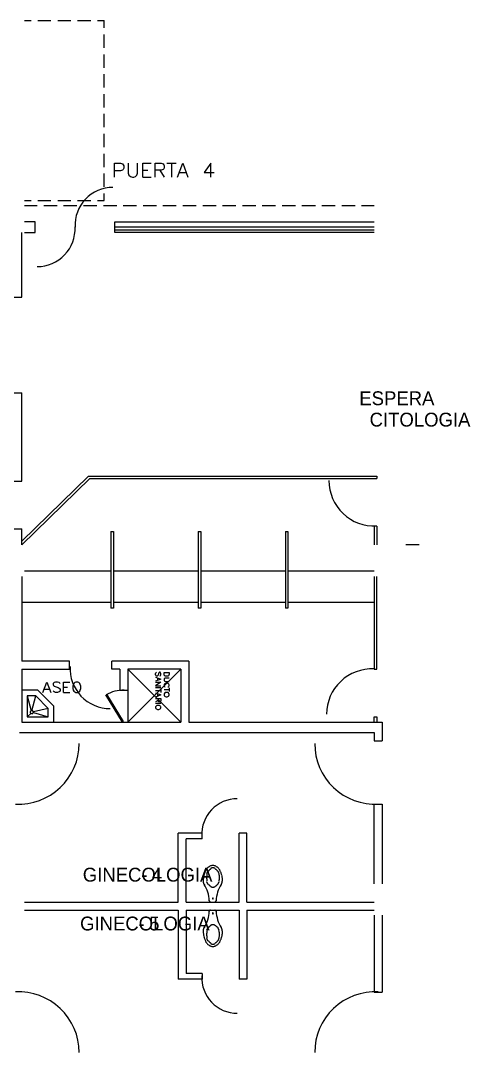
# Model space of a CAD drawing. Header units: metres. Extents: x 0 to 61, y 0 to 90.7.
# Drawn here: x 50.95 to 57.44, y 66.32 to 81.23 of the extents above; entities that cross this region are included whole.
import ezdxf

# ---------------------------------------------------------------- set-up
doc = ezdxf.new("R2010")
doc.units = ezdxf.units.M
for name, color, linetype in [('MURO_REAL', 7, 'Continuous'), ('PUERTA_REAL', 7, 'Continuous'), ('ROTULO_REAL', 7, 'Continuous')]:
    doc.layers.add(name, color=color, linetype=linetype)

msp = doc.modelspace()

# ---------------------------------------------------------------- linework, layer by layer
at = {"layer": 'MURO_REAL'}
for p, q in [((51.002, 81.228), (51.1, 81.228)), ((51.193, 81.228), (51.384, 81.228)), ((51.482, 81.228), (51.673, 81.228)), ((51.767, 81.228), (51.958, 81.228)), ((52.056, 81.228), (52.153, 81.228)), ((52.153, 81.125), (52.153, 81.228)), ((52.153, 80.836), (52.153, 81.027)), ((52.153, 80.547), (52.153, 80.738)), ((52.153, 80.263), (52.153, 80.454)), ((52.153, 79.974), (52.153, 80.165)), ((52.153, 79.69), (52.153, 79.881)), ((52.153, 79.401), (52.153, 79.592)), ((52.153, 79.112), (52.153, 79.303)), ((52.3, 78.965), (52.3, 79.166)), ((52.3, 79.166), (52.389, 79.166)), ((52.389, 79.058), (52.3, 79.058)), ((52.389, 79.166), (52.418, 79.156)), ((52.418, 79.068), (52.389, 79.058)), ((52.418, 79.156), (52.428, 79.146)), ((52.428, 79.078), (52.418, 79.068)), ((52.428, 79.146), (52.438, 79.127)), ((52.438, 79.097), (52.428, 79.078)), ((52.438, 79.127), (52.438, 79.097)), ((52.501, 79.166), (52.501, 79.024)), ((52.633, 79.024), (52.633, 79.166)), ((52.712, 78.965), (52.712, 79.166)), ((52.712, 79.166), (52.834, 79.166)), ((52.712, 79.068), (52.785, 79.068)), ((52.888, 78.965), (52.888, 79.166)), ((52.888, 79.166), (52.976, 79.166)), ((52.976, 79.068), (52.888, 79.068)), ((52.957, 79.068), (53.02, 78.965)), ((52.976, 79.166), (53.006, 79.156)), ((53.006, 79.078), (52.976, 79.068)), ((53.006, 79.156), (53.016, 79.146)), ((53.016, 79.087), (53.006, 79.078)), ((53.016, 79.146), (53.02, 79.127)), ((53.02, 79.107), (53.016, 79.087)), ((53.02, 79.127), (53.02, 79.107)), ((53.06, 79.166), (53.192, 79.166)), ((53.128, 79.166), (53.128, 78.965)), ((53.211, 78.965), (53.29, 79.166)), ((53.241, 79.033), (53.334, 79.033)), ((53.29, 79.166), (53.363, 78.965)), ((53.696, 79.166), (53.598, 79.033)), ((53.598, 79.033), (53.74, 79.033)), ((53.696, 78.965), (53.696, 79.166)), ((52.153, 78.828), (52.153, 79.019)), ((52.501, 79.024), (52.511, 78.994)), ((52.511, 78.994), (52.531, 78.975)), ((52.531, 78.975), (52.56, 78.965)), ((52.56, 78.965), (52.58, 78.965)), ((52.58, 78.965), (52.604, 78.975)), ((52.604, 78.975), (52.624, 78.994)), ((52.624, 78.994), (52.633, 79.024)), ((52.712, 78.965), (52.834, 78.965)), ((51.002, 78.627), (51.1, 78.627)), ((51.193, 78.627), (51.384, 78.627)), ((51.482, 78.627), (51.673, 78.627)), ((51.767, 78.627), (51.958, 78.627)), ((52.056, 78.627), (52.153, 78.627)), ((52.153, 78.627), (52.153, 78.73)), ((51.184, 78.549), (51.002, 78.549)), ((51.473, 78.549), (51.282, 78.549)), ((51.757, 78.549), (51.566, 78.549)), ((52.046, 78.549), (51.855, 78.549)), ((52.335, 78.549), (52.144, 78.549)), ((52.619, 78.549), (52.428, 78.549)), ((52.908, 78.549), (52.717, 78.549)), ((53.192, 78.549), (53.001, 78.549)), ((53.481, 78.549), (53.29, 78.549)), ((53.77, 78.549), (53.579, 78.549)), ((54.054, 78.549), (53.863, 78.549)), ((54.343, 78.549), (54.152, 78.549)), ((54.627, 78.549), (54.436, 78.549)), ((54.916, 78.549), (54.725, 78.549)), ((55.205, 78.549), (55.009, 78.549)), ((55.489, 78.549), (55.298, 78.549)), ((55.778, 78.549), (55.587, 78.549)), ((56.052, 78.549), (55.871, 78.549)), ((51.154, 78.318), (51.002, 78.318)), ((51.154, 78.167), (51.154, 78.318)), ((52.305, 78.167), (52.305, 78.318)), ((52.305, 78.318), (56.052, 78.318)), ((50.963, 77.231), (50.963, 78.167)), ((51.002, 78.167), (51.154, 78.167)), ((56.052, 78.245), (52.305, 78.245)), ((52.305, 78.206), (56.052, 78.206)), ((56.052, 78.167), (52.305, 78.167)), ((50.699, 77.231), (50.963, 77.231)), ((50.699, 75.85), (50.963, 75.85)), ((50.963, 74.571), (50.963, 75.85)), ((50.811, 74.571), (50.963, 74.571)), ((50.963, 73.704), (51.928, 74.645)), ((50.963, 73.651), (51.948, 74.611)), ((51.928, 74.645), (56.091, 74.645)), ((51.948, 74.611), (56.091, 74.611)), ((56.091, 74.645), (56.091, 74.611)), ((50.811, 73.881), (50.963, 73.881)), ((50.963, 73.651), (50.963, 73.881)), ((52.247, 73.842), (52.247, 72.735)), ((52.247, 73.842), (52.286, 73.842)), ((52.286, 73.842), (52.286, 72.735)), ((53.51, 73.842), (53.51, 72.735)), ((53.51, 73.842), (53.549, 73.842)), ((53.549, 73.842), (53.549, 72.735)), ((54.774, 73.842), (54.774, 72.735)), ((54.774, 73.842), (54.808, 73.842)), ((54.808, 73.842), (54.808, 72.735)), ((56.091, 73.92), (56.052, 73.92)), ((56.052, 73.92), (56.052, 73.651)), ((56.091, 73.92), (56.091, 73.651)), ((50.963, 73.651), (50.963, 73.768)), ((56.704, 73.651), (56.513, 73.651)), ((51.002, 73.278), (52.247, 73.278)), ((52.286, 73.278), (53.51, 73.278)), ((53.549, 73.278), (54.774, 73.278)), ((54.808, 73.278), (56.052, 73.278)), ((50.963, 73.195), (50.963, 71.971)), ((56.052, 73.195), (56.052, 71.853)), ((56.091, 71.853), (56.091, 73.195)), ((50.963, 72.823), (52.247, 72.823)), ((52.286, 72.823), (53.51, 72.823)), ((53.549, 72.823), (54.774, 72.823)), ((54.808, 72.823), (56.052, 72.823)), ((52.286, 72.735), (52.247, 72.735)), ((53.549, 72.735), (53.51, 72.735)), ((54.808, 72.735), (54.774, 72.735)), ((51.654, 71.971), (50.963, 71.971)), ((51.654, 71.853), (51.654, 71.971)), ((52.266, 71.853), (52.266, 71.971)), ((53.378, 71.971), (52.266, 71.971)), ((53.378, 71.971), (53.378, 71.089)), ((50.963, 71.853), (50.963, 71.089)), ((50.963, 71.853), (51.654, 71.853)), ((52.379, 71.853), (52.266, 71.853)), ((52.379, 71.853), (52.379, 71.549)), ((52.496, 71.853), (52.496, 71.549)), ((53.26, 71.853), (52.496, 71.853)), ((53.26, 71.089), (52.496, 71.853)), ((53.26, 71.853), (52.496, 71.089)), ((52.893, 71.789), (52.898, 71.799)), ((52.893, 71.775), (52.893, 71.789)), ((52.898, 71.765), (52.893, 71.775)), ((52.893, 71.74), (52.971, 71.711)), ((52.898, 71.799), (52.908, 71.809)), ((52.908, 71.755), (52.898, 71.765)), ((52.918, 71.755), (52.908, 71.755)), ((52.922, 71.76), (52.918, 71.755)), ((52.927, 71.765), (52.922, 71.76)), ((52.922, 71.731), (52.922, 71.696)), ((52.932, 71.77), (52.927, 71.765)), ((52.937, 71.794), (52.932, 71.77)), ((52.942, 71.799), (52.937, 71.794)), ((52.947, 71.804), (52.942, 71.799)), ((52.952, 71.809), (52.947, 71.804)), ((52.962, 71.809), (52.952, 71.809)), ((52.967, 71.799), (52.962, 71.809)), ((52.962, 71.755), (52.967, 71.765)), ((52.971, 71.789), (52.967, 71.799)), ((52.967, 71.765), (52.971, 71.775)), ((52.971, 71.775), (52.971, 71.789)), ((53.02, 71.804), (53.094, 71.804)), ((53.02, 71.78), (53.02, 71.804)), ((53.02, 71.77), (53.02, 71.78)), ((53.03, 71.76), (53.02, 71.77)), ((53.035, 71.755), (53.03, 71.76)), ((53.05, 71.755), (53.035, 71.755)), ((53.064, 71.755), (53.05, 71.755)), ((53.074, 71.755), (53.064, 71.755)), ((53.084, 71.76), (53.074, 71.755)), ((53.089, 71.77), (53.084, 71.76)), ((53.094, 71.78), (53.089, 71.77)), ((53.094, 71.804), (53.094, 71.78)), ((53.26, 71.853), (53.26, 71.089)), ((56.052, 71.853), (56.091, 71.853)), ((51.267, 71.515), (51.326, 71.667)), ((51.326, 71.667), (51.384, 71.515)), ((51.429, 71.662), (51.414, 71.647)), ((51.414, 71.647), (51.414, 71.633)), ((51.414, 71.633), (51.419, 71.618)), ((51.419, 71.618), (51.429, 71.608)), ((51.448, 71.667), (51.429, 71.662)), ((51.429, 71.608), (51.443, 71.603)), ((51.443, 71.603), (51.487, 71.589)), ((51.478, 71.667), (51.448, 71.667)), ((51.502, 71.662), (51.478, 71.667)), ((51.487, 71.589), (51.502, 71.579)), ((51.517, 71.647), (51.502, 71.662)), ((51.502, 71.579), (51.507, 71.574)), ((51.566, 71.515), (51.566, 71.667)), ((51.566, 71.667), (51.659, 71.667)), ((51.566, 71.593), (51.624, 71.593)), ((51.703, 71.633), (51.698, 71.608)), ((51.698, 71.608), (51.698, 71.574)), ((51.713, 71.647), (51.703, 71.633)), ((51.727, 71.662), (51.713, 71.647)), ((51.742, 71.667), (51.727, 71.662)), ((51.771, 71.667), (51.742, 71.667)), ((51.786, 71.662), (51.771, 71.667)), ((51.801, 71.647), (51.786, 71.662)), ((51.806, 71.633), (51.801, 71.647)), ((51.816, 71.608), (51.806, 71.633)), ((51.816, 71.574), (51.816, 71.608)), ((52.971, 71.711), (52.893, 71.682)), ((52.893, 71.667), (52.971, 71.667)), ((52.971, 71.667), (52.893, 71.613)), ((52.893, 71.613), (52.971, 71.613)), ((52.971, 71.584), (52.893, 71.584)), ((53.03, 71.726), (53.02, 71.716)), ((53.02, 71.716), (53.02, 71.706)), ((53.02, 71.706), (53.02, 71.696)), ((53.02, 71.696), (53.02, 71.687)), ((53.02, 71.687), (53.03, 71.682)), ((53.03, 71.642), (53.02, 71.638)), ((53.02, 71.638), (53.02, 71.628)), ((53.02, 71.628), (53.02, 71.613)), ((53.02, 71.613), (53.02, 71.608)), ((53.02, 71.608), (53.03, 71.598)), ((53.04, 71.726), (53.03, 71.726)), ((53.03, 71.682), (53.04, 71.677)), ((53.035, 71.647), (53.03, 71.642)), ((53.03, 71.598), (53.035, 71.598)), ((53.05, 71.652), (53.035, 71.647)), ((53.094, 71.726), (53.04, 71.726)), ((53.04, 71.677), (53.094, 71.677)), ((53.064, 71.652), (53.05, 71.652)), ((53.074, 71.647), (53.064, 71.652)), ((53.084, 71.642), (53.074, 71.647)), ((53.074, 71.598), (53.084, 71.598)), ((53.089, 71.638), (53.084, 71.642)), ((53.084, 71.598), (53.089, 71.608)), ((53.094, 71.628), (53.089, 71.638)), ((53.089, 71.608), (53.094, 71.613)), ((53.094, 71.613), (53.094, 71.628)), ((53.094, 71.584), (53.094, 71.53)), ((51.193, 71.549), (50.963, 71.549)), ((51.164, 71.471), (51.042, 71.471)), ((51.042, 71.471), (51.042, 71.167)), ((51.042, 71.471), (51.1, 71.251)), ((51.11, 71.251), (51.164, 71.471)), ((51.345, 71.285), (51.164, 71.471)), ((51.424, 71.319), (51.193, 71.549)), ((51.287, 71.564), (51.36, 71.564)), ((51.429, 71.525), (51.414, 71.535)), ((51.448, 71.515), (51.429, 71.525)), ((51.478, 71.515), (51.448, 71.515)), ((51.502, 71.525), (51.478, 71.515)), ((51.517, 71.535), (51.502, 71.525)), ((51.507, 71.574), (51.517, 71.559)), ((51.517, 71.559), (51.517, 71.535)), ((51.566, 71.515), (51.659, 71.515)), ((51.698, 71.574), (51.703, 71.549)), ((51.703, 71.549), (51.713, 71.535)), ((51.713, 71.535), (51.727, 71.525)), ((51.727, 71.525), (51.742, 71.515)), ((51.742, 71.515), (51.771, 71.515)), ((51.771, 71.515), (51.786, 71.525)), ((51.786, 71.525), (51.801, 71.535)), ((51.801, 71.535), (51.806, 71.549)), ((51.806, 71.549), (51.816, 71.574)), ((52.418, 71.089), (52.178, 71.481)), ((52.433, 71.099), (52.193, 71.491)), ((52.379, 71.549), (52.496, 71.549)), ((52.496, 71.549), (52.496, 71.089)), ((52.971, 71.54), (52.893, 71.54)), ((52.893, 71.51), (52.971, 71.481)), ((52.971, 71.481), (52.893, 71.451)), ((52.893, 71.432), (52.971, 71.432)), ((52.922, 71.5), (52.922, 71.461)), ((52.937, 71.398), (52.937, 71.432)), ((52.971, 71.569), (52.971, 71.515)), ((52.971, 71.432), (52.971, 71.398)), ((53.094, 71.554), (53.02, 71.554)), ((53.03, 71.51), (53.02, 71.5)), ((53.02, 71.5), (53.02, 71.496)), ((53.02, 71.496), (53.02, 71.481)), ((53.02, 71.481), (53.02, 71.471)), ((53.02, 71.471), (53.03, 71.466)), ((53.035, 71.515), (53.03, 71.51)), ((53.03, 71.466), (53.035, 71.461)), ((53.05, 71.515), (53.035, 71.515)), ((53.035, 71.461), (53.05, 71.456)), ((53.064, 71.515), (53.05, 71.515)), ((53.05, 71.456), (53.064, 71.456)), ((53.074, 71.515), (53.064, 71.515)), ((53.064, 71.456), (53.074, 71.461)), ((53.084, 71.51), (53.074, 71.515)), ((53.074, 71.461), (53.084, 71.466)), ((53.089, 71.5), (53.084, 71.51)), ((53.084, 71.466), (53.089, 71.471)), ((53.094, 71.496), (53.089, 71.5)), ((53.089, 71.471), (53.094, 71.481)), ((53.094, 71.481), (53.094, 71.496)), ((51.345, 71.285), (51.13, 71.236)), ((51.345, 71.167), (51.345, 71.285)), ((51.424, 71.089), (51.424, 71.319)), ((52.937, 71.407), (52.893, 71.383)), ((52.971, 71.358), (52.893, 71.358)), ((52.898, 71.314), (52.893, 71.309)), ((52.893, 71.309), (52.893, 71.295)), ((52.893, 71.295), (52.898, 71.285)), ((52.908, 71.324), (52.898, 71.314)), ((52.898, 71.285), (52.908, 71.28)), ((52.913, 71.329), (52.908, 71.324)), ((52.908, 71.28), (52.913, 71.275)), ((52.922, 71.329), (52.913, 71.329)), ((52.942, 71.329), (52.922, 71.329)), ((52.937, 71.388), (52.937, 71.398)), ((52.942, 71.383), (52.937, 71.388)), ((52.952, 71.383), (52.942, 71.383)), ((52.952, 71.329), (52.942, 71.329)), ((52.957, 71.383), (52.952, 71.383)), ((52.962, 71.324), (52.952, 71.329)), ((52.952, 71.275), (52.962, 71.28)), ((52.967, 71.383), (52.957, 71.383)), ((52.967, 71.314), (52.962, 71.324)), ((52.962, 71.28), (52.967, 71.285)), ((52.971, 71.398), (52.967, 71.388)), ((52.967, 71.388), (52.967, 71.383)), ((52.971, 71.309), (52.967, 71.314)), ((52.967, 71.285), (52.971, 71.295)), ((52.971, 71.295), (52.971, 71.309)), ((51.042, 71.167), (51.091, 71.216)), ((51.042, 71.167), (51.345, 71.167)), ((51.13, 71.226), (51.345, 71.167)), ((52.913, 71.275), (52.922, 71.27)), ((52.922, 71.27), (52.942, 71.27)), ((52.942, 71.27), (52.952, 71.275)), ((56.052, 71.089), (56.052, 71.167)), ((56.052, 71.167), (56.091, 71.167)), ((56.091, 71.167), (56.091, 71.089)), ((50.963, 71.089), (53.26, 71.089)), ((53.378, 71.089), (56.17, 71.089)), ((56.17, 71.089), (56.17, 70.82)), ((50.929, 70.937), (56.052, 70.937)), ((56.052, 70.937), (56.052, 70.82)), ((56.052, 70.82), (56.17, 70.82)), ((56.052, 68.753), (56.052, 69.904)), ((56.052, 69.904), (56.17, 69.904)), ((56.17, 69.904), (56.17, 68.753)), ((53.569, 69.482), (53.221, 69.482)), ((53.221, 68.488), (53.221, 69.482)), ((53.569, 69.404), (53.339, 69.404)), ((53.339, 68.488), (53.339, 69.404)), ((53.569, 69.404), (53.569, 69.482)), ((54.216, 69.482), (54.103, 69.482)), ((54.103, 68.488), (54.103, 69.482)), ((54.216, 68.488), (54.216, 69.482)), ((51.002, 68.488), (53.221, 68.488)), ((53.339, 68.488), (54.103, 68.488)), ((53.687, 68.488), (53.75, 68.488)), ((54.216, 68.488), (56.052, 68.488)), ((51.002, 68.371), (53.221, 68.371)), ((53.221, 68.371), (53.221, 67.376)), ((53.339, 68.371), (54.103, 68.371)), ((53.339, 68.371), (53.339, 67.455)), ((53.687, 68.371), (53.75, 68.371)), ((54.103, 68.371), (54.103, 67.376)), ((54.216, 68.371), (56.052, 68.371)), ((54.216, 68.371), (54.216, 67.376)), ((56.052, 68.297), (56.052, 67.185)), ((56.17, 68.297), (56.17, 67.185)), ((53.569, 67.455), (53.339, 67.455)), ((53.569, 67.455), (53.569, 67.376)), ((53.569, 67.376), (53.221, 67.376)), ((54.216, 67.376), (54.103, 67.376)), ((56.052, 67.185), (56.17, 67.185))]:
    msp.add_line(p, q, dxfattribs=at)
at = {"layer": 'PUERTA_REAL'}
for points in [[(52.278, 78.818), (52.223, 78.815), (52.168, 78.807), (52.114, 78.793), (52.063, 78.774), (52.014, 78.749), (51.967, 78.72), (51.923, 78.686), (51.882, 78.648)], [(51.882, 78.648), (51.846, 78.606), (51.814, 78.56), (51.788, 78.512), (51.766, 78.461), (51.75, 78.409), (51.739, 78.355), (51.733, 78.3), (51.733, 78.244)], [(51.582, 77.842), (51.618, 77.884), (51.65, 77.93), (51.677, 77.978), (51.698, 78.029), (51.715, 78.081), (51.726, 78.135), (51.732, 78.19), (51.732, 78.246)], [(51.186, 77.672), (51.242, 77.675), (51.297, 77.683), (51.35, 77.697), (51.402, 77.716), (51.451, 77.74), (51.498, 77.769), (51.542, 77.803), (51.582, 77.842)], [(55.401, 74.579), (55.404, 74.512), (55.414, 74.446), (55.431, 74.383), (55.454, 74.321), (55.483, 74.262), (55.518, 74.206), (55.558, 74.153), (55.604, 74.105)], [(55.604, 74.105), (55.655, 74.061), (55.71, 74.023), (55.767, 73.991), (55.828, 73.965), (55.891, 73.946), (55.955, 73.932), (56.021, 73.926), (56.088, 73.926)], [(51.66, 71.895), (51.66, 71.836), (51.666, 71.777), (51.677, 71.72), (51.695, 71.664), (51.718, 71.61), (51.746, 71.559), (51.78, 71.511), (51.818, 71.466)], [(56.054, 71.857), (55.987, 71.857), (55.921, 71.85), (55.856, 71.837), (55.794, 71.817), (55.733, 71.791), (55.675, 71.759), (55.621, 71.722), (55.57, 71.678)], [(55.57, 71.678), (55.524, 71.63), (55.483, 71.577), (55.449, 71.521), (55.42, 71.462), (55.397, 71.4), (55.38, 71.336), (55.37, 71.271), (55.367, 71.204)], [(51.818, 71.466), (51.861, 71.425), (51.908, 71.389), (51.958, 71.358), (52.01, 71.332), (52.065, 71.312), (52.122, 71.297), (52.18, 71.288), (52.239, 71.285)], [(52.44, 71.549), (52.406, 71.549), (52.372, 71.547), (52.339, 71.542), (52.306, 71.535), (52.273, 71.525), (52.242, 71.513), (52.211, 71.499), (52.182, 71.482)], [(51.108, 71.256), (51.103, 71.255), (51.099, 71.254), (51.095, 71.252), (51.092, 71.249), (51.089, 71.246), (51.087, 71.242), (51.086, 71.238), (51.086, 71.233)], [(51.086, 71.233), (51.086, 71.229), (51.087, 71.225), (51.089, 71.221), (51.092, 71.218), (51.095, 71.215), (51.099, 71.213), (51.103, 71.212), (51.108, 71.211)], [(51.13, 71.233), (51.129, 71.238), (51.128, 71.242), (51.126, 71.246), (51.123, 71.249), (51.12, 71.252), (51.116, 71.254), (51.112, 71.255), (51.108, 71.256)], [(51.108, 71.211), (51.112, 71.212), (51.116, 71.213), (51.12, 71.215), (51.123, 71.218), (51.126, 71.221), (51.128, 71.225), (51.129, 71.229), (51.13, 71.233)], [(51.519, 70.144), (51.58, 70.209), (51.635, 70.279), (51.681, 70.354), (51.72, 70.433), (51.751, 70.516), (51.773, 70.601), (51.786, 70.689), (51.791, 70.778)], [(55.195, 70.778), (55.2, 70.689), (55.213, 70.601), (55.235, 70.516), (55.266, 70.433), (55.305, 70.354), (55.351, 70.279), (55.406, 70.209), (55.467, 70.144)], [(50.872, 69.905), (50.961, 69.905), (51.05, 69.914), (51.136, 69.932), (51.22, 69.958), (51.301, 69.993), (51.378, 70.035), (51.451, 70.086), (51.519, 70.144)], [(55.467, 70.144), (55.535, 70.086), (55.608, 70.035), (55.685, 69.993), (55.766, 69.958), (55.85, 69.932), (55.937, 69.914), (56.025, 69.905), (56.114, 69.905)], [(54.076, 69.982), (54.024, 69.979), (53.972, 69.971), (53.922, 69.958), (53.874, 69.941), (53.828, 69.918), (53.784, 69.891), (53.743, 69.859), (53.705, 69.823)], [(53.705, 69.823), (53.671, 69.783), (53.641, 69.74), (53.616, 69.695), (53.596, 69.648), (53.58, 69.599), (53.57, 69.548), (53.565, 69.496), (53.565, 69.444)], [(53.62, 68.943), (53.616, 68.935), (53.612, 68.927), (53.608, 68.919), (53.605, 68.91), (53.602, 68.902), (53.599, 68.893), (53.597, 68.885), (53.595, 68.876)], [(53.666, 69.001), (53.659, 68.995), (53.652, 68.989), (53.646, 68.982), (53.64, 68.976), (53.634, 68.969), (53.629, 68.961), (53.624, 68.953), (53.619, 68.945)], [(53.653, 68.942), (53.65, 68.937), (53.647, 68.931), (53.644, 68.926), (53.642, 68.921), (53.639, 68.915), (53.637, 68.91), (53.635, 68.904), (53.633, 68.898)], [(53.64, 68.898), (53.638, 68.891), (53.637, 68.885), (53.636, 68.878), (53.635, 68.871), (53.634, 68.864), (53.633, 68.857), (53.633, 68.85), (53.633, 68.843)], [(53.693, 68.967), (53.688, 68.964), (53.684, 68.961), (53.679, 68.957), (53.675, 68.954), (53.671, 68.95), (53.667, 68.946), (53.664, 68.941), (53.661, 68.937)], [(53.723, 69.017), (53.716, 69.017), (53.708, 69.016), (53.701, 69.014), (53.694, 69.012), (53.687, 69.01), (53.681, 69.006), (53.674, 69.003), (53.668, 68.998)], [(53.723, 68.983), (53.719, 68.983), (53.714, 68.982), (53.71, 68.981), (53.705, 68.98), (53.701, 68.979), (53.697, 68.977), (53.693, 68.975), (53.689, 68.973)], [(53.778, 68.998), (53.772, 69.003), (53.766, 69.006), (53.759, 69.01), (53.752, 69.012), (53.745, 69.014), (53.738, 69.016), (53.731, 69.017), (53.723, 69.017)], [(53.758, 68.973), (53.754, 68.975), (53.75, 68.977), (53.746, 68.979), (53.741, 68.98), (53.737, 68.981), (53.732, 68.982), (53.728, 68.983), (53.723, 68.983)], [(53.791, 68.937), (53.788, 68.941), (53.784, 68.946), (53.78, 68.95), (53.776, 68.954), (53.772, 68.957), (53.768, 68.961), (53.763, 68.964), (53.759, 68.967)], [(53.827, 68.945), (53.823, 68.953), (53.818, 68.961), (53.812, 68.969), (53.807, 68.976), (53.801, 68.982), (53.794, 68.989), (53.787, 68.995), (53.78, 69.001)], [(53.813, 68.898), (53.811, 68.904), (53.81, 68.91), (53.807, 68.915), (53.805, 68.921), (53.802, 68.926), (53.799, 68.931), (53.796, 68.937), (53.793, 68.942)], [(53.819, 68.843), (53.819, 68.85), (53.818, 68.857), (53.818, 68.864), (53.817, 68.871), (53.816, 68.878), (53.815, 68.885), (53.813, 68.891), (53.811, 68.898)], [(53.852, 68.876), (53.85, 68.885), (53.847, 68.893), (53.844, 68.902), (53.841, 68.91), (53.838, 68.919), (53.835, 68.927), (53.831, 68.935), (53.826, 68.943)], [(53.593, 68.874), (53.591, 68.864), (53.589, 68.853), (53.587, 68.843), (53.586, 68.832), (53.585, 68.821), (53.584, 68.811), (53.584, 68.8), (53.584, 68.789)], [(53.584, 68.789), (53.584, 68.784), (53.584, 68.778), (53.585, 68.772), (53.587, 68.767), (53.588, 68.761), (53.59, 68.756), (53.593, 68.75), (53.595, 68.745)], [(53.671, 68.507), (53.669, 68.538), (53.664, 68.57), (53.658, 68.6), (53.65, 68.63), (53.639, 68.66), (53.627, 68.689), (53.613, 68.717), (53.597, 68.744)], [(53.598, 68.748), (53.599, 68.747), (53.6, 68.746), (53.6, 68.744), (53.601, 68.743), (53.602, 68.742), (53.602, 68.741), (53.603, 68.74), (53.604, 68.739)], [(53.633, 68.843), (53.633, 68.836), (53.633, 68.829), (53.634, 68.822), (53.635, 68.816), (53.636, 68.809), (53.637, 68.802), (53.638, 68.795), (53.64, 68.788)], [(53.633, 68.783), (53.635, 68.778), (53.637, 68.772), (53.639, 68.766), (53.642, 68.761), (53.644, 68.755), (53.647, 68.75), (53.65, 68.745), (53.653, 68.74)], [(53.661, 68.745), (53.664, 68.74), (53.667, 68.736), (53.671, 68.732), (53.675, 68.728), (53.679, 68.724), (53.684, 68.721), (53.688, 68.717), (53.693, 68.714)], [(53.759, 68.714), (53.763, 68.717), (53.768, 68.721), (53.772, 68.724), (53.776, 68.728), (53.78, 68.732), (53.784, 68.736), (53.788, 68.74), (53.791, 68.745)], [(53.845, 68.744), (53.829, 68.717), (53.815, 68.689), (53.802, 68.66), (53.792, 68.63), (53.784, 68.6), (53.777, 68.57), (53.773, 68.538), (53.77, 68.507)], [(53.793, 68.74), (53.796, 68.745), (53.799, 68.75), (53.802, 68.755), (53.805, 68.761), (53.807, 68.766), (53.81, 68.772), (53.811, 68.778), (53.813, 68.783)], [(53.811, 68.788), (53.813, 68.795), (53.815, 68.802), (53.816, 68.809), (53.817, 68.816), (53.818, 68.822), (53.818, 68.829), (53.819, 68.836), (53.819, 68.843)], [(53.843, 68.739), (53.843, 68.74), (53.844, 68.741), (53.845, 68.742), (53.846, 68.743), (53.846, 68.744), (53.847, 68.746), (53.848, 68.747), (53.848, 68.748)], [(53.846, 68.745), (53.849, 68.75), (53.851, 68.756), (53.853, 68.761), (53.855, 68.767), (53.856, 68.772), (53.857, 68.778), (53.858, 68.784), (53.858, 68.789)], [(53.863, 68.789), (53.863, 68.8), (53.862, 68.811), (53.862, 68.821), (53.861, 68.832), (53.859, 68.843), (53.858, 68.853), (53.856, 68.864), (53.853, 68.874)], [(53.689, 68.713), (53.693, 68.711), (53.697, 68.709), (53.701, 68.708), (53.705, 68.706), (53.71, 68.705), (53.714, 68.704), (53.719, 68.704), (53.723, 68.704)], [(53.723, 68.704), (53.728, 68.704), (53.732, 68.704), (53.737, 68.705), (53.741, 68.706), (53.746, 68.708), (53.75, 68.709), (53.754, 68.711), (53.758, 68.713)], [(53.672, 68.509), (53.672, 68.506), (53.673, 68.503), (53.675, 68.5), (53.677, 68.498), (53.68, 68.496), (53.682, 68.494), (53.686, 68.493), (53.689, 68.493)], [(53.723, 68.547), (53.722, 68.547), (53.72, 68.546), (53.719, 68.546), (53.718, 68.545), (53.717, 68.544), (53.716, 68.542), (53.716, 68.541), (53.716, 68.54)], [(53.716, 68.54), (53.716, 68.538), (53.716, 68.537), (53.717, 68.535), (53.718, 68.534), (53.719, 68.533), (53.72, 68.533), (53.722, 68.532), (53.723, 68.532)], [(53.731, 68.54), (53.73, 68.541), (53.73, 68.542), (53.729, 68.544), (53.728, 68.545), (53.727, 68.546), (53.726, 68.546), (53.725, 68.547), (53.723, 68.547)], [(53.723, 68.532), (53.725, 68.532), (53.726, 68.533), (53.727, 68.533), (53.728, 68.534), (53.729, 68.535), (53.73, 68.537), (53.73, 68.538), (53.731, 68.54)], [(53.753, 68.493), (53.756, 68.493), (53.759, 68.494), (53.762, 68.496), (53.765, 68.498), (53.767, 68.5), (53.768, 68.503), (53.769, 68.506), (53.77, 68.509)], [(53.597, 68.119), (53.613, 68.147), (53.627, 68.175), (53.639, 68.204), (53.65, 68.233), (53.658, 68.263), (53.664, 68.294), (53.669, 68.325), (53.671, 68.357)], [(53.689, 68.371), (53.686, 68.37), (53.682, 68.369), (53.68, 68.368), (53.677, 68.366), (53.675, 68.363), (53.673, 68.361), (53.672, 68.358), (53.672, 68.354)], [(53.723, 68.331), (53.722, 68.331), (53.72, 68.331), (53.719, 68.33), (53.718, 68.329), (53.717, 68.328), (53.716, 68.327), (53.716, 68.326), (53.716, 68.324)], [(53.716, 68.324), (53.716, 68.323), (53.716, 68.321), (53.717, 68.32), (53.718, 68.319), (53.719, 68.318), (53.72, 68.317), (53.722, 68.317), (53.723, 68.317)], [(53.731, 68.324), (53.73, 68.326), (53.73, 68.327), (53.729, 68.328), (53.728, 68.329), (53.727, 68.33), (53.726, 68.331), (53.725, 68.331), (53.723, 68.331)], [(53.723, 68.317), (53.725, 68.317), (53.726, 68.317), (53.727, 68.318), (53.728, 68.319), (53.729, 68.32), (53.73, 68.321), (53.73, 68.323), (53.731, 68.324)], [(53.77, 68.354), (53.769, 68.358), (53.768, 68.361), (53.767, 68.363), (53.765, 68.366), (53.762, 68.368), (53.759, 68.369), (53.756, 68.37), (53.753, 68.371)], [(53.77, 68.357), (53.773, 68.325), (53.777, 68.294), (53.784, 68.263), (53.792, 68.233), (53.802, 68.204), (53.815, 68.175), (53.829, 68.147), (53.845, 68.119)], [(53.693, 68.149), (53.688, 68.146), (53.684, 68.143), (53.679, 68.14), (53.675, 68.136), (53.671, 68.132), (53.667, 68.128), (53.664, 68.123), (53.661, 68.119)], [(53.723, 68.16), (53.719, 68.16), (53.714, 68.159), (53.71, 68.159), (53.705, 68.158), (53.701, 68.156), (53.697, 68.154), (53.693, 68.153), (53.689, 68.15)], [(53.758, 68.15), (53.754, 68.153), (53.75, 68.154), (53.746, 68.156), (53.741, 68.158), (53.737, 68.159), (53.732, 68.159), (53.728, 68.16), (53.723, 68.16)], [(53.791, 68.119), (53.788, 68.123), (53.784, 68.128), (53.78, 68.132), (53.776, 68.136), (53.772, 68.14), (53.768, 68.143), (53.763, 68.146), (53.759, 68.149)], [(53.595, 68.119), (53.593, 68.113), (53.59, 68.108), (53.588, 68.103), (53.587, 68.097), (53.585, 68.092), (53.584, 68.086), (53.584, 68.08), (53.584, 68.074)], [(53.584, 68.074), (53.584, 68.064), (53.584, 68.053), (53.585, 68.042), (53.586, 68.032), (53.587, 68.021), (53.589, 68.01), (53.591, 68), (53.593, 67.989)], [(53.604, 68.125), (53.603, 68.124), (53.602, 68.123), (53.602, 68.121), (53.601, 68.12), (53.6, 68.119), (53.6, 68.118), (53.599, 68.117), (53.598, 68.116)], [(53.653, 68.124), (53.65, 68.119), (53.647, 68.114), (53.644, 68.108), (53.642, 68.103), (53.639, 68.097), (53.637, 68.092), (53.635, 68.086), (53.633, 68.08)], [(53.64, 68.075), (53.638, 68.069), (53.637, 68.062), (53.636, 68.055), (53.635, 68.048), (53.634, 68.041), (53.633, 68.034), (53.633, 68.027), (53.633, 68.02)], [(53.633, 68.02), (53.633, 68.013), (53.633, 68.007), (53.634, 68), (53.635, 67.993), (53.636, 67.986), (53.637, 67.979), (53.638, 67.972), (53.64, 67.966)], [(53.813, 68.08), (53.811, 68.086), (53.81, 68.092), (53.807, 68.097), (53.805, 68.103), (53.802, 68.108), (53.799, 68.114), (53.796, 68.119), (53.793, 68.124)], [(53.819, 68.02), (53.819, 68.027), (53.818, 68.034), (53.818, 68.041), (53.817, 68.048), (53.816, 68.055), (53.815, 68.062), (53.813, 68.069), (53.811, 68.075)], [(53.811, 67.966), (53.813, 67.972), (53.815, 67.979), (53.816, 67.986), (53.817, 67.993), (53.818, 68), (53.818, 68.007), (53.819, 68.013), (53.819, 68.02)], [(53.848, 68.116), (53.848, 68.117), (53.847, 68.118), (53.846, 68.119), (53.846, 68.12), (53.845, 68.121), (53.844, 68.123), (53.843, 68.124), (53.843, 68.125)], [(53.858, 68.074), (53.858, 68.08), (53.857, 68.086), (53.856, 68.092), (53.855, 68.097), (53.853, 68.103), (53.851, 68.108), (53.849, 68.113), (53.846, 68.119)], [(53.853, 67.989), (53.856, 68), (53.858, 68.01), (53.859, 68.021), (53.861, 68.032), (53.862, 68.042), (53.862, 68.053), (53.863, 68.064), (53.863, 68.074)], [(53.595, 67.988), (53.597, 67.979), (53.599, 67.97), (53.602, 67.962), (53.605, 67.953), (53.608, 67.945), (53.612, 67.937), (53.616, 67.928), (53.62, 67.92)], [(53.619, 67.918), (53.624, 67.91), (53.629, 67.903), (53.634, 67.895), (53.64, 67.888), (53.646, 67.881), (53.652, 67.875), (53.659, 67.869), (53.666, 67.863)], [(53.633, 67.965), (53.635, 67.96), (53.637, 67.954), (53.639, 67.948), (53.642, 67.943), (53.644, 67.937), (53.647, 67.932), (53.65, 67.927), (53.653, 67.922)], [(53.661, 67.927), (53.664, 67.923), (53.667, 67.918), (53.671, 67.914), (53.675, 67.91), (53.679, 67.906), (53.684, 67.903), (53.688, 67.899), (53.693, 67.896)], [(53.668, 67.865), (53.674, 67.861), (53.681, 67.857), (53.687, 67.854), (53.694, 67.851), (53.701, 67.849), (53.708, 67.848), (53.716, 67.847), (53.723, 67.847)], [(53.689, 67.891), (53.693, 67.888), (53.697, 67.886), (53.701, 67.885), (53.705, 67.883), (53.71, 67.882), (53.714, 67.881), (53.719, 67.881), (53.723, 67.881)], [(53.723, 67.881), (53.728, 67.881), (53.732, 67.881), (53.737, 67.882), (53.741, 67.883), (53.746, 67.885), (53.75, 67.886), (53.754, 67.888), (53.758, 67.891)], [(53.723, 67.847), (53.731, 67.847), (53.738, 67.848), (53.745, 67.849), (53.752, 67.851), (53.759, 67.854), (53.766, 67.857), (53.772, 67.861), (53.778, 67.865)], [(53.759, 67.896), (53.763, 67.899), (53.768, 67.903), (53.772, 67.906), (53.776, 67.91), (53.78, 67.914), (53.784, 67.918), (53.788, 67.923), (53.791, 67.927)], [(53.78, 67.863), (53.787, 67.869), (53.794, 67.875), (53.801, 67.881), (53.807, 67.888), (53.812, 67.895), (53.818, 67.903), (53.823, 67.91), (53.827, 67.918)], [(53.793, 67.922), (53.796, 67.927), (53.799, 67.932), (53.802, 67.937), (53.805, 67.943), (53.807, 67.948), (53.81, 67.954), (53.811, 67.96), (53.813, 67.965)], [(53.826, 67.92), (53.831, 67.928), (53.835, 67.937), (53.838, 67.945), (53.841, 67.953), (53.844, 67.962), (53.847, 67.97), (53.85, 67.979), (53.852, 67.988)], [(53.565, 67.42), (53.565, 67.367), (53.57, 67.316), (53.58, 67.265), (53.596, 67.216), (53.616, 67.169), (53.641, 67.123), (53.671, 67.081), (53.705, 67.041)], [(51.519, 66.95), (51.451, 67.008), (51.378, 67.059), (51.301, 67.101), (51.22, 67.136), (51.136, 67.162), (51.05, 67.18), (50.961, 67.189), (50.872, 67.189)], [(56.114, 67.189), (56.025, 67.189), (55.937, 67.18), (55.85, 67.162), (55.766, 67.136), (55.685, 67.101), (55.608, 67.059), (55.535, 67.008), (55.467, 66.95)], [(53.705, 67.041), (53.743, 67.005), (53.784, 66.973), (53.828, 66.946), (53.874, 66.923), (53.922, 66.905), (53.972, 66.892), (54.024, 66.884), (54.076, 66.882)], [(51.791, 66.316), (51.786, 66.405), (51.773, 66.493), (51.751, 66.578), (51.72, 66.661), (51.681, 66.74), (51.635, 66.815), (51.58, 66.885), (51.519, 66.95)], [(55.467, 66.95), (55.406, 66.885), (55.351, 66.815), (55.305, 66.74), (55.266, 66.661), (55.235, 66.578), (55.213, 66.493), (55.2, 66.405), (55.195, 66.316)]]:
    msp.add_lwpolyline(points, dxfattribs=at)

# ---------------------------------------------------------------- texts
at = {"layer": 'ROTULO_REAL'}
for s, p in [('ESPERA', (55.839, 75.67)), ('CITOLOGIA', (55.988, 75.361)), ('GINECOLOGIA', (51.844, 68.784)), ('4', (52.842, 68.784)), ('-', (52.688, 68.784)), ('GINECOLOGIA', (51.805, 68.078)), ('-', (52.648, 68.078)), ('5', (52.803, 68.078))]:
    msp.add_text(s, height=0.2, dxfattribs=at).set_placement(p)

doc.saveas('drawing.dxf')
